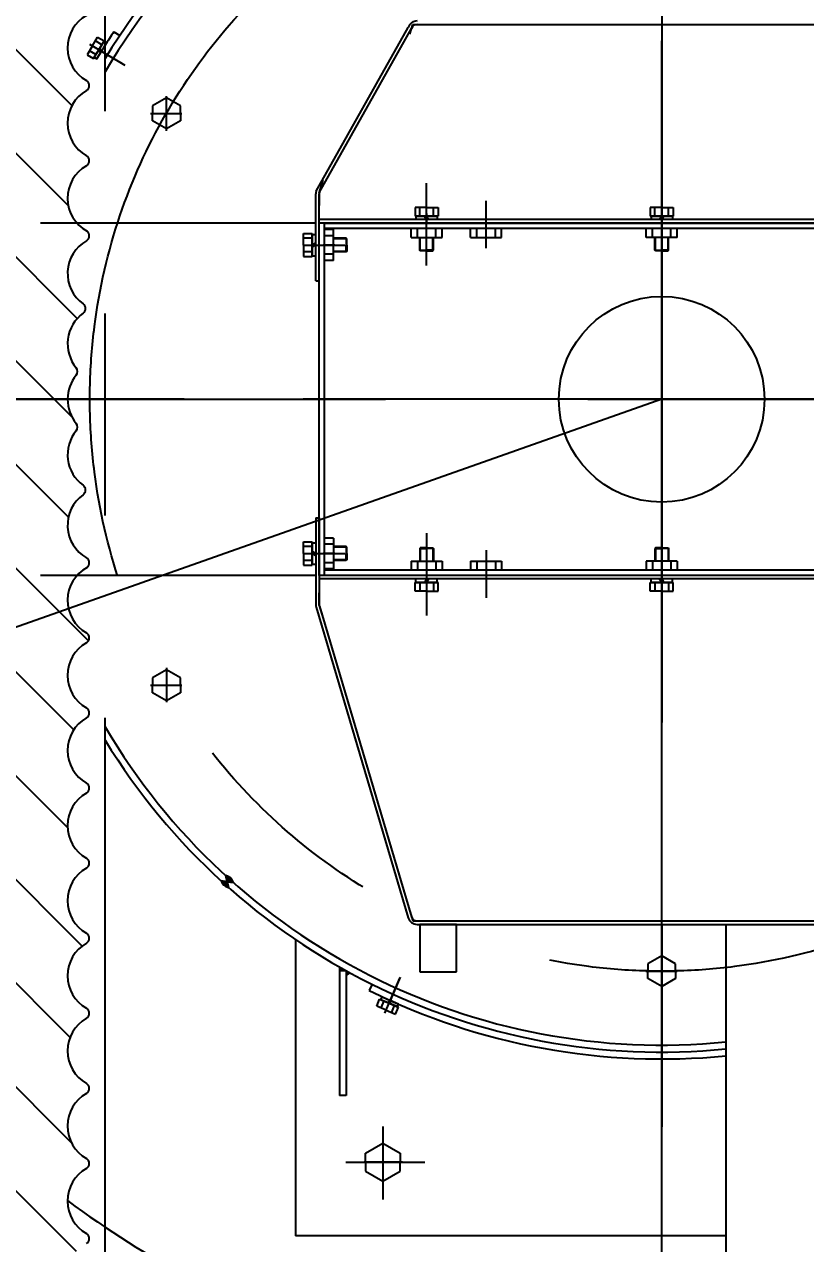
# Model space of a CAD drawing. Header units: millimetres. Extents: x 0 to 29400, y 0 to 20790.
# Drawn here: x 14921 to 15597, y 11451 to 12506 of the extents above; entities that cross this region are included whole.
import ezdxf

# ---------------------------------------------------------------- set-up
doc = ezdxf.new("R2010")
doc.units = ezdxf.units.MM
doc.header["$LTSCALE"] = 700
doc.linetypes.add('F', pattern=[0.75, 0.5, -0.25])
doc.linetypes.add('G', pattern=[2, 1.25, -0.25, 0.25, -0.25])
for name, color, linetype in [('01', 7, 'Continuous'), ('02', 1, 'Continuous'), ('04', 2, 'F'), ('05', 142, 'G'), ('08', 1, 'Continuous')]:
    doc.layers.add(name, color=color, linetype=linetype)
doc.styles.get("Standard").update_dxf_attribs({"font": 'FZYTK.TTF', "width": 0.707})
doc.dimstyles.new('INTE', dxfattribs={"dimscale": 70, "dimtxt": 3.5, "dimasz": 3, "dimexe": 3, "dimexo": 0, "dimgap": 1, "dimtad": 1, "dimdec": 0, "dimdsep": 46, "dimtxsty": 'Standard', "dimcen": 0, "dimclrd": 1, "dimclre": 1, "dimclrt": 3, "dimaunit": 1, "dimadec": 0, "dimazin": 0, "dimtfac": 1, "dimtdec": 0, "dimtmove": 0, "dimatfit": 0, "dimfxl": 1, "dimarcsym": 0})

# ---------------------------------------------------------------- blocks, each defined once
blk = doc.blocks.new('*D847')
at = {"layer": '08', "color": 1, "lineweight": -2}
for p, q in [((19345.33032505005, 16880.97861289598), (25222.22751804423, 16880.97861289598)), ((25012.22751804423, 7692.97861289595), (25012.22751804423, 16670.97861289598)), ((14962.64169285735, 7482.978612895953), (25222.22751804423, 7482.97861289595))]:
    blk.add_line(p, q, dxfattribs=at)
at = {"layer": '08', "color": 1}
for points in [[(24977.22751804423, 16670.97861289598), (25047.22751804423, 16670.97861289598), (25012.22751804423, 16880.97861289598)], [(24977.22751804423, 7692.97861289595), (25047.22751804423, 7692.97861289595), (25012.22751804423, 7482.97861289595)]]:
    blk.add_solid(points, dxfattribs=at)
at = {"layer": 'DEFPOINTS', "color": 0}
for p in [(19345.33032505005, 16880.97861289598), (25012.22751804423, 16880.97861289598), (14962.64169285735, 7482.978612895953)]:
    blk.add_point(p, dxfattribs=at)
at = {"layer": '08', "color": 3, "insert": (24783.71285228706, 12181.97861289597), "char_height": 245, "attachment_point": 5, "rotation": 90}
blk.add_mtext('{\\fArial|b0|i0|c204|p34;Внешняя сторона кузова\\Fisocp,intecad|c134;9398}', dxfattribs=at)
blk = doc.blocks.new('*D853')
at = {"layer": '08', "color": 1, "lineweight": -2}
blk.add_line((15472.62553753618, 12181.96929364296), (6347.026014686107, 8963.765352553513), dxfattribs=at)
at = {"layer": '08', "color": 1}
blk.add_solid([(6335.385660303971, 8996.772960007835), (6358.666369068242, 8930.757745099201), (6148.980369960203, 8893.923226260707)], dxfattribs=at)
at = {"layer": 'DEFPOINTS', "color": 0}
for p in [(15472.62553753618, 12181.96929364296), (6148.980369960203, 8893.923226260707)]:
    blk.add_point(p, dxfattribs=at)
at = {"layer": '08', "color": 3, "insert": (7247.315379128257, 9485.378052668251), "char_height": 245, "attachment_point": 5, "rotation": 19.425540408115456}
blk.add_mtext('R9886', dxfattribs=at)
blk = doc.blocks.new('*U839')
at = {"layer": '01'}
for p, q in [((7.58052717213873e-15, 16.47500000011956), (-15.00000000013123, 7.814745962199479)), ((15.00000000013121, 7.814745962199571), (7.58052717213873e-15, 16.47500000011956)), ((-15.00000000013123, 7.814745962199479), (-15.00000000013123, 0)), ((-15.00000000013122, -7.814745962199473), (-15.00000000013123, 0)), ((15.00000000013121, 0), (15.00000000013121, 7.814745962199571)), ((15.00000000013121, 0), (15.00000000013128, -7.814745962199571)), ((5.562988204201937e-15, -16.47500000011956), (-15.00000000013122, -7.814745962199473)), ((15.00000000013128, -7.814745962199571), (5.562988204201937e-15, -16.47500000011956))]:
    blk.add_line(p, q, dxfattribs=at)
at = {"layer": '05'}
for p, q in [((-7.751287668583853e-15, -18.28982099506591), (7.58052717213873e-15, 17.88689711369997)), ((-16.86132029995511, 0), (16.34612029626426, 0))]:
    blk.add_line(p, q, dxfattribs=at)
blk = doc.blocks.new('*U770')
at = {"layer": '01'}
for p, q in [((-7.699999999914781, 2.599999999833237), (-7.699999999914782, -3.503246160812043e-46)), ((4.775964779600941e-16, 2.599999999833236), (-7.699999999914781, 2.599999999833237)), ((-7.699999999914782, -3.503246160812043e-46), (0, 0)), ((0, 0), (-1.501110699740164, 2.599999999833237)), ((4.775964779600941e-16, 2.599999999833236), (1.501110699740164, -1.838269700692559e-16)), ((4.775964779600941e-16, 2.599999999833236), (7.699999999914783, 2.599999999833232)), ((7.699999999914782, -1.885893784865649e-15), (0, 0)), ((7.699999999914783, 2.599999999833232), (7.699999999914782, -1.885893784865649e-15))]:
    blk.add_line(p, q, dxfattribs=at)
at = {"layer": '05'}
blk.add_line((8.627374447395918e-16, 4.696679016059432), (0, -2.095679016226192), dxfattribs=at)
blk = doc.blocks.new('EWRW')
at = {"layer": '01'}
for p, q in [((5091.885509359078, 2659.694252373529), (5083.711328057597, 2656.212013862445)), ((5091.885509359078, 2659.694252373529), (5100.059690660561, 2663.176490884613)), ((5098.993807949846, 2655.765882336947), (5096.485498836575, 2661.653868868238)), ((5100.059690660561, 2663.176490884613), (5102.567999773827, 2657.288504353321)), ((5083.711328057597, 2656.212013862445), (5086.219637170865, 2650.324027331151)), ((5086.219637170865, 2650.324027331151), (5094.393818472349, 2653.806265842235)), ((5089.793828994851, 2651.846649347524), (5087.285519881581, 2657.73463587882)), ((5102.567999773827, 2657.288504353321), (5094.393818472349, 2653.806265842235))]:
    blk.add_line(p, q, dxfattribs=at)
at = {"layer": '05'}
blk.add_line((5090.6842676434, 2662.514038421954), (5103.623172561473, 2632.141347319306), dxfattribs=at)
at = {"layer": '01', "rotation": 23.61572414682392}
blk.add_blockref('*U770', (5095.435379778403, 2651.424008499951), dxfattribs=at)
blk = doc.blocks.new('*U838')
at = {"layer": '01'}
for p, q in [((7.375605564438452e-15, 13.3750000000022), (-12.00000000001768, 6.446796769716442)), ((12.00000000001767, 6.446796769716472), (7.375605564438452e-15, 13.3750000000022)), ((-12.00000000001768, 6.446796769716442), (-12.00000000001768, 0)), ((-12.00000000001769, -6.446796769716442), (-12.00000000001768, 0)), ((12.00000000001767, 0), (12.00000000001767, 6.446796769716472)), ((12.00000000001767, 0), (12.00000000001767, -6.446796769716471)), ((5.737694566200903e-15, -13.3750000000022), (-12.00000000001769, -6.446796769716442)), ((12.00000000001767, -6.446796769716471), (5.737694566200903e-15, -13.3750000000022))]:
    blk.add_line(p, q, dxfattribs=at)
at = {"layer": '05'}
for p, q in [((-7.57658130658479e-15, -15.18982099494801), (7.375605564438452e-15, 14.7868971135826)), ((-13.86132029984156, 0), (13.34612029615074, 0))]:
    blk.add_line(p, q, dxfattribs=at)

msp = doc.modelspace()

# ---------------------------------------------------------------- hatches: boundary and pattern name
at = {"layer": '01'}
h = msp.add_hatch(color=256, dxfattribs=at)
h.paths.add_polyline_path([(15097.49915649375, 11759.47053832407, -0.003709703512375934), (15091.27133333495, 11765.08325293393), (15096.5741367625, 11764.32190172467)], flags=16)
h.paths.add_polyline_path([(15097.49915649375, 11759.47053832407, -0.268214389840559), (15091.27133333495, 11765.08325293393, 0.003709703512377072)])
h.paths.add_polyline_path([(15101.83390777771, 11763.64577374352), (15096.57413676249, 11764.32190172467), (15095.18874171145, 11769.631488976, 0.003999861047135066)])
h.paths.add_polyline_path([(15101.83390777771, 11763.64577374352, -0.003999861047135066), (15095.18874171145, 11769.631488976, -0.3032418370256316)], flags=16)
msp.add_hatch(color=256, dxfattribs=at).paths.add_polyline_path([(15097.49915649375, 11759.47053832407, -0.268214389840559), (15091.27133333495, 11765.08325293393, 0.003709703512377072)])
h = msp.add_hatch(color=256, dxfattribs=at)
h.paths.add_polyline_path([(15199.62553753618, 11687.30172850451), (15193.62553753618, 11687.30172850451), (15193.62553753618, 11690.66083656126, 0.003042642173214946)])
h.paths.add_polyline_path([(15203.08471164901, 11685.40837776248), (15199.62553753618, 11683.18155213955), (15199.62553753618, 11687.30172850451, 0.001744887100788122)])
at = {"layer": '02', "linetype": 'Continuous'}
h = msp.add_hatch(dxfattribs=at)
h.set_pattern_fill('LINE', color=1, scale=20, angle=45, style=0)
h.set_pattern_definition([(315.0000000000007, (12886.37641071296, 16577.19427342708), (44.90128060534523, 44.9012806053463), [])])
edge = h.paths.add_edge_path()
edge.add_ellipse((14968.94447234156, 12260.52423741486), major_axis=(3.535533905933275, 3.535533905933359), ratio=1, start_angle=260.6967447380922, end_angle=369.3032552619078)
edge.add_ellipse((14990.82553753624, 12290.978612896), major_axis=(-22.98097038856266, 22.98097038856211), ratio=0.9999999999999486, start_angle=-14.983501602848321, end_angle=99.30325526188011, ccw=False)
edge.add_ellipse((14972.06620769302, 12323.50812624081), major_axis=(3.571687661980926, 3.571687661981011), ratio=0.9999999999997874, start_angle=254.6817218201253, end_angle=382.5803778872484)
edge.add_ellipse((14990.82553753624, 12355.978612896), major_axis=(-22.98097038856451, 22.98097038856396), ratio=0.9999999999999377, start_angle=-15.07356513338351, end_angle=103.80614763011721, ccw=False)
edge.add_ellipse((14972.11725060236, 12388.478612896), major_axis=(3.535533905932498, 3.535533905932582), ratio=1, start_angle=254.9264348666337, end_angle=375.0735651333662)
edge.add_ellipse((14990.82553753623, 12420.978612896), major_axis=(-22.98097038856102, 22.98097038856047), ratio=1, start_angle=-15.073565133384875, end_angle=105.0735651333849, ccw=False)
edge.add_ellipse((14972.11725060236, 12453.478612896), major_axis=(3.535533905932498, 3.535533905932582), ratio=1, start_angle=254.9264348666337, end_angle=375.0735651333662)
edge.add_ellipse((14990.82553753623, 12485.978612896), major_axis=(-22.98097038856102, 22.98097038856047), ratio=1, start_angle=-15.073565133384875, end_angle=105.0735651333849, ccw=False)
edge.add_ellipse((14972.11725060236, 12518.478612896), major_axis=(3.535533905932498, 3.535533905932582), ratio=1, start_angle=254.9264348666337, end_angle=375.0735651333662)
edge.add_ellipse((14990.82553753623, 12550.978612896), major_axis=(-22.98097038856102, 22.98097038856047), ratio=1, start_angle=-15.073565133384875, end_angle=105.0735651333849, ccw=False)
edge.add_ellipse((14972.11725060236, 12583.478612896), major_axis=(3.535533905932498, 3.535533905932582), ratio=1, start_angle=254.9264348666337, end_angle=375.0735651333662)
edge.add_ellipse((14990.82553753623, 12615.978612896), major_axis=(-22.98097038856102, 22.98097038856047), ratio=1, start_angle=-15.073565133384875, end_angle=105.0735651333849, ccw=False)
edge.add_ellipse((14972.11725060236, 12648.478612896), major_axis=(3.535533905932498, 3.535533905932582), ratio=1, start_angle=254.9264348666337, end_angle=375.0735651333662)
edge.add_ellipse((14990.82553753623, 12680.978612896), major_axis=(-22.98097038856102, 22.98097038856047), ratio=1, start_angle=-15.073565133384875, end_angle=105.0735651333849, ccw=False)
edge.add_ellipse((14972.11725060236, 12713.478612896), major_axis=(3.535533905932498, 3.535533905932582), ratio=1, start_angle=254.9264348666337, end_angle=375.0735651333662)
edge.add_ellipse((14990.82553753623, 12745.978612896), major_axis=(-22.98097038856102, 22.98097038856047), ratio=1, start_angle=-15.073565133384875, end_angle=105.0735651333849, ccw=False)
edge.add_ellipse((14972.11725060236, 12778.478612896), major_axis=(3.535533905932498, 3.535533905932582), ratio=1, start_angle=254.9264348666337, end_angle=375.0735651333662)
edge.add_ellipse((14990.82553753623, 12810.978612896), major_axis=(-22.98097038856102, 22.98097038856047), ratio=1, start_angle=-15.073565133384875, end_angle=105.0735651333849, ccw=False)
edge.add_ellipse((14972.11725060236, 12843.478612896), major_axis=(3.535533905932498, 3.535533905932582), ratio=1, start_angle=254.9264348666337, end_angle=375.0735651333662)
edge.add_ellipse((14990.82553753623, 12875.978612896), major_axis=(-22.98097038856102, 22.98097038856047), ratio=1, start_angle=-15.073565133384875, end_angle=105.0735651333849, ccw=False)
edge.add_ellipse((14972.11725060236, 12908.478612896), major_axis=(3.535533905932498, 3.535533905932582), ratio=1, start_angle=254.9264348666337, end_angle=375.0735651333662)
edge.add_ellipse((14990.82553753623, 12940.978612896), major_axis=(-22.98097038856102, 22.98097038856047), ratio=1, start_angle=-15.073565133384875, end_angle=105.0735651333849, ccw=False)
edge.add_ellipse((14972.11725060235, 12973.478612896), major_axis=(3.535533905932498, 3.535533905932582), ratio=1, start_angle=254.9264348666337, end_angle=375.0735651333662)
edge.add_ellipse((14990.82553753623, 13005.978612896), major_axis=(-22.98097038856102, 22.98097038856047), ratio=1, start_angle=-15.073565133384875, end_angle=105.0735651333849, ccw=False)
edge.add_ellipse((14972.11725060235, 13038.478612896), major_axis=(3.535533905932498, 3.535533905932582), ratio=1, start_angle=254.9264348666337, end_angle=375.0735651333662)
edge.add_ellipse((14990.82553753623, 13070.978612896), major_axis=(-22.98097038856576, 22.98097038856521), ratio=0.9999999999999677, start_angle=-16.160810599373974, end_angle=105.07356513338209, ccw=False)
edge.add_ellipse((14970.32553753621, 13108.20763383396), major_axis=(7.071067811869531, 7.0710678118697), ratio=0.9999999999991003, start_angle=253.8391894007149, end_angle=315.0000000000159)
edge.add_line((14980.32553753621, 13108.20763383397), (14980.32553753622, 13433.97190394853))
edge.add_line((14980.32553753622, 13433.97190394853), (14895.17927567297, 13464.96260882578))
edge.add_ellipse((14899.62553753621, 13477.17861289599), major_axis=(-9.192388155423616, 9.192388155423398), ratio=0.9999999999998443, start_angle=44.999999999972374, end_angle=114.99999999996689, ccw=False)
edge.add_line((14886.62553753621, 13477.178612896), (14886.62553753621, 13487.17861289599))
edge.add_line((14886.62553753621, 13487.17861289599), (14868.82553753623, 13487.17861289599))
edge.add_line((14868.82553753623, 13487.17861289599), (14868.82553753621, 11367.87861289598))
edge.add_line((14868.82553753621, 11367.87861289598), (14876.32553753624, 11367.87861289598))
edge.add_line((14876.32553753624, 11367.87861289598), (14876.32553753624, 11191.37861289599))
edge.add_line((14876.32553753624, 11191.37861289599), (14980.32553753624, 11191.378612896))
edge.add_line((14980.32553753624, 11191.37861289599), (14980.32553753623, 11255.74959195802))
edge.add_ellipse((14970.32553753623, 11255.74959195803), major_axis=(-7.071067811871343, 7.071067811871174), ratio=0.9999999999994728, start_angle=224.9999999999942, end_angle=286.1608105993575)
edge.add_ellipse((14990.82553753624, 11292.978612896), major_axis=(-22.98097038856347, 22.98097038856292), ratio=0.9999999999999937, start_angle=-15.073565133388172, end_angle=106.1608105993559, ccw=False)
edge.add_ellipse((14972.11725060237, 11325.478612896), major_axis=(3.535533905932498, 3.535533905932582), ratio=1, start_angle=254.9264348666337, end_angle=375.0735651333662)
edge.add_ellipse((14990.82553753624, 11357.978612896), major_axis=(-22.98097038856102, 22.98097038856047), ratio=1, start_angle=-15.073565133384875, end_angle=105.0735651333849, ccw=False)
edge.add_ellipse((14972.11725060237, 11390.478612896), major_axis=(3.535533905932498, 3.535533905932582), ratio=1, start_angle=254.9264348666337, end_angle=375.0735651333662)
edge.add_ellipse((14990.82553753624, 11422.978612896), major_axis=(-22.98097038856102, 22.98097038856047), ratio=1, start_angle=-15.073565133384875, end_angle=105.0735651333849, ccw=False)
edge.add_ellipse((14972.11725060237, 11455.478612896), major_axis=(3.535533905932498, 3.535533905932582), ratio=1, start_angle=254.9264348666337, end_angle=375.0735651333662)
edge.add_ellipse((14990.82553753624, 11487.978612896), major_axis=(-22.98097038856102, 22.98097038856047), ratio=1, start_angle=-15.073565133384875, end_angle=105.0735651333849, ccw=False)
edge.add_ellipse((14972.11725060237, 11520.478612896), major_axis=(3.535533905932498, 3.535533905932582), ratio=1, start_angle=254.9264348666337, end_angle=375.0735651333662)
edge.add_ellipse((14990.82553753624, 11552.978612896), major_axis=(-22.98097038856102, 22.98097038856047), ratio=1, start_angle=-15.073565133384875, end_angle=105.0735651333849, ccw=False)
edge.add_ellipse((14972.11725060237, 11585.478612896), major_axis=(3.535533905932498, 3.535533905932582), ratio=1, start_angle=254.9264348666337, end_angle=375.0735651333662)
edge.add_ellipse((14990.82553753624, 11617.978612896), major_axis=(-22.98097038856102, 22.98097038856047), ratio=1, start_angle=-15.073565133384875, end_angle=105.0735651333849, ccw=False)
edge.add_ellipse((14972.11725060237, 11650.478612896), major_axis=(3.535533905932498, 3.535533905932582), ratio=1, start_angle=254.9264348666337, end_angle=375.0735651333662)
edge.add_ellipse((14990.82553753624, 11682.978612896), major_axis=(-22.98097038856102, 22.98097038856047), ratio=1, start_angle=-15.073565133384875, end_angle=105.0735651333849, ccw=False)
edge.add_ellipse((14972.11725060237, 11715.478612896), major_axis=(3.535533905932498, 3.535533905932582), ratio=1, start_angle=254.9264348666337, end_angle=375.0735651333662)
edge.add_ellipse((14990.82553753624, 11747.978612896), major_axis=(-22.98097038856102, 22.98097038856047), ratio=1, start_angle=-15.073565133384875, end_angle=105.0735651333849, ccw=False)
edge.add_ellipse((14972.11725060236, 11780.478612896), major_axis=(3.535533905932498, 3.535533905932582), ratio=1, start_angle=254.9264348666337, end_angle=375.0735651333662)
edge.add_ellipse((14990.82553753624, 11812.978612896), major_axis=(-22.98097038856102, 22.98097038856047), ratio=1, start_angle=-15.073565133384875, end_angle=105.0735651333849, ccw=False)
edge.add_ellipse((14972.11725060236, 11845.478612896), major_axis=(3.535533905932498, 3.535533905932582), ratio=1, start_angle=254.9264348666337, end_angle=375.0735651333662)
edge.add_ellipse((14990.82553753624, 11877.978612896), major_axis=(-22.98097038856102, 22.98097038856047), ratio=1, start_angle=-15.073565133384875, end_angle=105.0735651333849, ccw=False)
edge.add_ellipse((14972.11725060236, 11910.478612896), major_axis=(3.535533905932498, 3.535533905932582), ratio=1, start_angle=254.9264348666337, end_angle=375.0735651333662)
edge.add_ellipse((14990.82553753624, 11942.978612896), major_axis=(-22.98097038856102, 22.98097038856047), ratio=1, start_angle=-15.073565133384875, end_angle=105.0735651333849, ccw=False)
edge.add_ellipse((14972.11725060236, 11975.478612896), major_axis=(3.535533905932498, 3.535533905932582), ratio=1, start_angle=254.9264348666337, end_angle=375.0735651333662)
edge.add_ellipse((14990.82553753624, 12007.978612896), major_axis=(22.98097038856709, 22.98097038856764), ratio=0.9999999999999556, start_angle=76.19385236989348, end_angle=195.0735651333865, ccw=False)
edge.add_ellipse((14972.06620769304, 12040.44909955119), major_axis=(-3.57168766198096, 3.571687661980876), ratio=0.9999999999999225, start_angle=157.4196221126242, end_angle=285.3182781795439)
edge.add_ellipse((14990.82553753624, 12072.978612896), major_axis=(22.98097038856443, 22.98097038856498), ratio=0.9999999999999865, start_angle=80.69674473813001, end_angle=194.9835016029027, ccw=False)
edge.add_ellipse((14968.94447234156, 12103.43298837714), major_axis=(3.535533905931068, 3.535533905931152), ratio=0.9999999999999998, start_angle=260.6967447381165, end_angle=369.3032552618835)
edge.add_ellipse((14990.82553753624, 12133.88736385828), major_axis=(22.98097038856451, 22.98097038856506), ratio=0.9999999999999895, start_angle=95.11739774893027, end_angle=189.3032552618791, ccw=False)
edge.add_ellipse((14962.04954161085, 12157.93298837714), major_axis=(-3.53553390593154, 3.535533905931455), ratio=0.9999999999995259, start_angle=185.1173977489048, end_angle=264.882602251068)
edge.add_ellipse((14990.82553753624, 12181.978612896), major_axis=(22.98097038856238, 22.98097038856292), ratio=0.999999999999932, start_angle=134.999999999998, end_angle=174.8826022510644, ccw=False)
edge.add_ellipse((14990.82553753624, 12181.978612896), major_axis=(-22.98097038856292, 22.98097038856238), ratio=0.999999999999932, start_angle=5.117397748935616, end_angle=45.000000000001876, ccw=False)
edge.add_ellipse((14962.04954161085, 12206.02423741485), major_axis=(-3.535533905934106, 3.535533905934023), ratio=0.9999999999999994, start_angle=185.1173977489292, end_angle=264.8826022510708)
edge.add_ellipse((14990.82553753624, 12230.06986193371), major_axis=(-22.98097038856498, 22.98097038856442), ratio=0.9999999999999959, start_angle=-9.303255261879087, end_angle=84.88260225106973, ccw=False)

# ---------------------------------------------------------------- linework, layer by layer
msp.add_line((15528.27553753623, 11457.96929364296), (15155.62553753618, 11457.96929364296))
for radius, start, end in [(564.9999999999999, 301.9695861087195, 148.5113182904182), (558.9999999999999, 302.3542241476598, 149.5301643451404), (570.9999999999999, 146.1488391333989, 147.5417605139583), (558.9999999999999, 210.4698356548596, 275.7134177373583), (564.9999999999999, 211.4886817095818, 275.6525455896648), (570.9999999999999, 243.6868391334741, 275.5929589170284)]:
    msp.add_arc((15472.62553753617, 12181.96929364296), radius, start, end)
at = {"layer": '01'}
for p, q in [((15260.85746169995, 12506.46929364016), (15760.12553753507, 12506.4692936397)), ((15173.45600341565, 12362.01875491971), (15253.18792758064, 12503.74486969754)), ((15176.33207871037, 12361.16541389819), (15256.06400287538, 12502.89152867602)), ((15173.12553753487, 12284.46929364024), (15173.12553753494, 12359.74317886234)), ((15176.12553753487, 12284.46929364024), (15176.12553753494, 12359.74317886233)), ((15176.12553753491, 12334.46929364024), (15176.12553753494, 12359.46929364024)), ((15269.12553753493, 12348.06929364007), (15259.11053753502, 12348.06929364008)), ((15259.11053753502, 12348.06929364008), (15259.11053753502, 12340.56929364)), ((15263.12553753494, 12340.56929364), (15263.12553753494, 12348.06929364007)), ((15269.12553753493, 12348.06929364007), (15279.14053753483, 12348.06929364006)), ((15275.1255375349, 12340.56929363999), (15275.12553753491, 12348.06929364006)), ((15279.14053753483, 12348.06929364006), (15279.14053753483, 12340.56929363999)), ((15462.61053753502, 12348.0692936399), (15462.61053753502, 12340.56929363983)), ((15472.62553753493, 12348.06929363988), (15462.61053753502, 12348.0692936399)), ((15466.62553753494, 12340.56929363982), (15466.62553753494, 12348.06929363989)), ((15472.62553753493, 12348.06929363988), (15482.64053753483, 12348.06929363988)), ((15478.6255375349, 12340.56929363981), (15478.62553753491, 12348.06929363988)), ((15482.64053753483, 12348.06929363988), (15482.64053753483, 12340.5692936398)), ((15835.12553753492, 12337.46929363963), (15176.12553753492, 12337.46929364024)), ((15259.11053753502, 12340.56929364), (15269.12553753492, 12340.56929363999)), ((15269.12553753492, 12340.56929363999), (15259.92553753495, 12340.56929364)), ((15259.92553753495, 12340.56929364), (15259.92553753495, 12337.46929364015)), ((15269.12553753492, 12337.46929364014), (15267.33575170059, 12340.56929364)), ((15269.12553753492, 12340.56929363999), (15278.3255375349, 12340.56929363999)), ((15269.12553753492, 12340.56929363999), (15270.91532336926, 12337.46929364014)), ((15279.14053753483, 12340.56929363999), (15269.12553753492, 12340.56929363999)), ((15278.3255375349, 12340.56929363999), (15278.3255375349, 12337.46929364013)), ((15462.61053753502, 12340.56929363983), (15472.62553753492, 12340.56929363981)), ((15472.62553753491, 12340.56929363981), (15463.42553753495, 12340.56929363982)), ((15463.42553753495, 12340.56929363982), (15463.42553753494, 12337.46929363997)), ((15472.62553753491, 12340.56929363981), (15470.83575170058, 12337.46929363996)), ((15472.62553753491, 12340.56929363981), (15481.82553753489, 12340.5692936398)), ((15482.64053753483, 12340.5692936398), (15472.62553753492, 12340.56929363981)), ((15472.62553753491, 12337.46929363996), (15474.41532336925, 12340.56929363981)), ((15481.82553753489, 12340.5692936398), (15481.82553753488, 12337.46929363995)), ((15173.12553753491, 12334.46929364024), (14934.82934007718, 12334.46929364046)), ((15835.12553753491, 12334.46929363963), (15176.12553753491, 12334.46929364024)), ((15176.12553753464, 12029.46929364024), (15176.12553753491, 12334.46929364024)), ((15180.62553753491, 12334.46929364024), (15176.12553753491, 12334.46929364024)), ((15180.62553753464, 12029.46929364024), (15180.62553753491, 12334.46929364024)), ((15162.52553753497, 12315.46929364025), (15162.52553753498, 12325.48429364015)), ((15162.52553753498, 12325.48429364015), (15170.02553753505, 12325.48429364015)), ((15170.02553753505, 12321.46929364022), (15162.52553753498, 12321.46929364023)), ((15170.02553753505, 12325.48429364015), (15170.02553753505, 12315.46929364024)), ((15170.02553753505, 12324.66929364022), (15173.12553753491, 12324.66929364021)), ((15170.02553753505, 12315.46929364024), (15170.02553753505, 12324.66929364022)), ((15170.02553753505, 12315.46929364024), (15173.1255375349, 12317.25907947458)), ((15162.52553753497, 12315.46929364025), (15162.52553753497, 12305.45429364034)), ((15170.02553753504, 12309.46929364026), (15162.52553753497, 12309.46929364026)), ((15162.52553753497, 12305.45429364034), (15170.02553753504, 12305.45429364034)), ((15173.1255375349, 12315.46929364024), (15170.02553753504, 12313.67950780591)), ((15170.02553753504, 12305.45429364034), (15170.02553753505, 12315.46929364024)), ((15170.02553753505, 12315.46929364024), (15170.02553753504, 12306.26929364027)), ((15170.02553753504, 12306.26929364027), (15173.12553753488, 12306.26929364027)), ((15173.12553753487, 12284.46929364024), (15176.12553753487, 12284.46929364024)), ((15173.12553753468, 12079.46929364024), (15176.12553753468, 12079.46929364024)), ((15173.12553753468, 12079.46929364024), (15173.12553753462, 12004.19540841814)), ((15176.12553753468, 12079.46929364024), (15176.12553753462, 12004.19540841814)), ((15162.52553753473, 12048.46929364026), (15162.52553753473, 12058.48429364016)), ((15162.52553753473, 12058.48429364016), (15170.02553753481, 12058.48429364015)), ((15170.02553753481, 12054.46929364023), (15162.52553753473, 12054.46929364024)), ((15170.02553753481, 12058.48429364015), (15170.02553753481, 12048.46929364025)), ((15170.02553753481, 12048.46929364024), (15170.02553753481, 12057.66929364022)), ((15170.02553753481, 12057.66929364022), (15173.12553753467, 12057.66929364021)), ((15162.52553753473, 12048.46929364026), (15162.52553753472, 12038.45429364035)), ((15170.02553753479, 12042.46929364026), (15162.52553753472, 12042.46929364027)), ((15173.12553753465, 12048.46929364024), (15170.02553753481, 12050.25907947458)), ((15170.02553753481, 12048.46929364024), (15170.02553753479, 12039.26929364027)), ((15170.02553753481, 12048.46929364024), (15173.12553753465, 12046.67950780591)), ((15170.02553753479, 12038.45429364034), (15170.02553753481, 12048.46929364025)), ((15162.52553753472, 12038.45429364035), (15170.02553753479, 12038.45429364034)), ((15170.02553753479, 12039.26929364027), (15173.12553753464, 12039.26929364027)), ((15173.12553753464, 12029.46929364024), (14934.8293400769, 12029.46929364046)), ((15835.12553753464, 12029.46929363964), (15176.12553753464, 12029.46929364024)), ((15180.62553753464, 12029.46929364024), (15176.12553753464, 12029.46929364024)), ((15176.12553753464, 12029.46929364024), (15176.12553753462, 12004.46929364024)), ((15835.12553753464, 12026.46929363964), (15176.12553753464, 12026.46929364024)), ((15259.11053753472, 12015.86929364025), (15259.11053753473, 12023.36929364032)), ((15259.11053753473, 12023.36929364032), (15269.12553753463, 12023.36929364031)), ((15259.92553753466, 12023.36929364032), (15259.92553753467, 12026.46929364017)), ((15269.12553753464, 12023.36929364031), (15259.92553753466, 12023.36929364032)), ((15263.12553753465, 12023.36929364032), (15263.12553753464, 12015.86929364024)), ((15269.12553753464, 12026.46929364016), (15267.3357517003, 12023.36929364031)), ((15269.12553753464, 12023.36929364031), (15270.91532336897, 12026.46929364016)), ((15279.14053753453, 12023.3692936403), (15269.12553753463, 12023.36929364031)), ((15269.12553753464, 12023.36929364031), (15278.32553753461, 12023.3692936403)), ((15275.12553753461, 12023.36929364031), (15275.12553753461, 12015.86929364023)), ((15278.32553753461, 12023.3692936403), (15278.32553753461, 12026.46929364016)), ((15279.14053753453, 12015.86929364023), (15279.14053753453, 12023.3692936403)), ((15462.61053753473, 12023.36929364013), (15472.62553753463, 12023.36929364012)), ((15462.61053753472, 12015.86929364006), (15462.61053753473, 12023.36929364013)), ((15463.42553753465, 12023.36929364013), (15463.42553753465, 12026.46929363998)), ((15472.62553753462, 12023.36929364012), (15463.42553753465, 12023.36929364013)), ((15466.62553753465, 12023.36929364013), (15466.62553753464, 12015.86929364005)), ((15472.62553753462, 12023.36929364012), (15470.8357517003, 12026.46929363998)), ((15472.62553753463, 12026.46929363997), (15474.41532336896, 12023.36929364012)), ((15482.64053753453, 12023.36929364011), (15472.62553753463, 12023.36929364012)), ((15472.62553753462, 12023.36929364012), (15481.8255375346, 12023.36929364011)), ((15478.62553753461, 12023.36929364012), (15478.62553753461, 12015.86929364005)), ((15481.8255375346, 12023.36929364011), (15481.8255375346, 12026.46929363997)), ((15482.64053753453, 12015.86929364004), (15482.64053753453, 12023.36929364011)), ((15269.12553753462, 12015.86929364024), (15259.11053753472, 12015.86929364025)), ((15269.12553753462, 12015.86929364024), (15279.14053753453, 12015.86929364023)), ((15472.62553753462, 12015.86929364005), (15462.61053753472, 12015.86929364006)), ((15472.62553753462, 12015.86929364005), (15482.64053753453, 12015.86929364004)), ((15173.45600341531, 12001.91983236077), (15253.18792757994, 11733.19371758279)), ((15176.33207871005, 12002.77317338228), (15256.06400287468, 11734.0470586043)), ((15096.5741367625, 11764.32190172467), (15095.18874171145, 11769.631488976)), ((15096.5741367625, 11764.32190172467), (15091.27133333495, 11765.08325293393)), ((15096.5741367625, 11764.32190172467), (15101.83390777771, 11763.64577374352)), ((15096.5741367625, 11764.32190172467), (15097.49915649375, 11759.47053832407)), ((15260.85746169924, 11730.46929364016), (15760.12553753436, 11730.4692936397)), ((15260.85746169923, 11727.46929364016), (15771.77553753623, 11727.4692936397)), ((15263.12553753436, 11727.46929364016), (15263.12553753432, 11686.46929364016)), ((15295.12553753436, 11727.46929364013), (15263.12553753436, 11727.46929364016)), ((15295.12553753432, 11686.46929364013), (15295.12553753436, 11727.46929364013)), ((15199.62553753618, 11683.18155213955), (15203.08471164901, 11685.40837776248)), ((15263.12553753432, 11686.46929364016), (15295.12553753432, 11686.46929364013))]:
    msp.add_line(p, q, dxfattribs=at)
at = {"layer": '01', "color": 7, "linetype": 'Continuous'}
for p, q in [((14998.41722786419, 12500.03764956357), (15003.59372614275, 12496.98383283283)), ((15180.62553753491, 12334.46929364024), (15764.62553753491, 12334.4692936397)), ((15180.62553753464, 12029.46929364024), (15180.62553753491, 12334.46929364024)), ((15180.62553753491, 12329.96929364024), (15764.62553753491, 12329.9692936397)), ((15188.62553753421, 12328.84429364432), (15180.62553753489, 12328.84429364433)), ((15188.62553753419, 12302.09429363612), (15188.62553753421, 12328.84429364432)), ((15255.7505375308, 12321.96929364086), (15255.75053753081, 12329.96929364017)), ((15261.12553753511, 12321.96929364085), (15261.12553753512, 12329.96929364017)), ((15269.1255375349, 12320.91760969711), (15269.12553753491, 12331.02097575022)), ((15277.1255375347, 12321.96929364084), (15277.12553753471, 12329.96929364016)), ((15282.500537539, 12321.96929364083), (15282.50053753902, 12329.96929364015)), ((15307.2505375308, 12321.96929364081), (15307.25053753081, 12329.96929364013)), ((15312.62553753511, 12321.9692936408), (15312.62553753512, 12329.96929364012)), ((15320.6255375349, 12320.91760969706), (15320.62553753491, 12331.02097575017)), ((15328.6255375347, 12321.96929364079), (15328.6255375347, 12329.9692936401)), ((15334.000537539, 12321.96929364079), (15334.00053753901, 12329.9692936401)), ((15459.2505375308, 12321.96929364068), (15459.2505375308, 12329.96929363999)), ((15464.6255375351, 12321.96929364067), (15464.62553753511, 12329.96929363999)), ((15472.6255375349, 12320.91760969693), (15472.62553753491, 12331.02097575003)), ((15480.6255375347, 12321.96929364066), (15480.6255375347, 12329.96929363997)), ((15486.000537539, 12321.96929364065), (15486.00053753901, 12329.96929363997)), ((15188.6255375342, 12323.46929364002), (15180.62553753488, 12323.46929364002)), ((15199.52553753505, 12321.46929364021), (15188.6255375342, 12321.46929364022)), ((15199.52553753505, 12321.46929364021), (15199.52553753505, 12315.46929364021)), ((15200.02553753505, 12320.96929364021), (15199.52553753505, 12321.46929364021)), ((15200.02553753505, 12315.46929364021), (15200.02553753505, 12320.96929364021)), ((15255.7505375308, 12321.96929364086), (15282.500537539, 12321.96929364083)), ((15263.12553753489, 12311.06929364), (15263.1255375349, 12321.96929364085)), ((15275.12553753489, 12311.06929363999), (15275.1255375349, 12321.96929364084)), ((15307.2505375308, 12321.96929364081), (15334.000537539, 12321.96929364079)), ((15486.000537539, 12321.96929364065), (15459.2505375308, 12321.96929364068)), ((15466.62553753489, 12311.06929363982), (15466.6255375349, 12321.96929364067)), ((15478.62553753489, 12311.06929363981), (15478.6255375349, 12321.96929364066)), ((15189.67722147793, 12315.46929364022), (15179.57385542482, 12315.46929364023)), ((15188.62553753419, 12307.46929364043), (15180.62553753487, 12307.46929364043)), ((15199.52553753504, 12309.46929364021), (15188.62553753419, 12309.46929364022)), ((15199.52553753504, 12309.46929364021), (15199.52553753505, 12315.46929364021)), ((15200.02553753504, 12309.96929364021), (15199.52553753504, 12309.46929364021)), ((15200.02553753505, 12315.46929364021), (15200.02553753504, 12309.96929364021)), ((15263.12553753489, 12311.06929364), (15269.12553753489, 12311.06929363999)), ((15263.62553753489, 12310.56929364), (15263.12553753489, 12311.06929364)), ((15269.1255375349, 12310.56929363999), (15263.62553753489, 12310.56929364)), ((15275.12553753489, 12311.06929363999), (15269.12553753489, 12311.06929363999)), ((15269.12553753488, 12310.56929363999), (15274.62553753489, 12310.56929363999)), ((15274.62553753489, 12310.56929363999), (15275.12553753489, 12311.06929363999)), ((15467.12553753489, 12310.56929363982), (15466.62553753489, 12311.06929363982)), ((15466.62553753489, 12311.06929363982), (15472.62553753489, 12311.06929363981)), ((15472.62553753489, 12310.56929363981), (15467.12553753489, 12310.56929363982)), ((15478.62553753489, 12311.06929363981), (15472.62553753489, 12311.06929363981)), ((15472.62553753488, 12310.56929363981), (15478.12553753489, 12310.56929363981)), ((15478.12553753489, 12310.56929363981), (15478.62553753489, 12311.06929363981)), ((15188.62553753419, 12302.09429363612), (15180.62553753487, 12302.09429363612)), ((15188.62553753397, 12061.84429364433), (15180.62553753465, 12061.84429364434)), ((15188.62553753396, 12056.46929364002), (15180.62553753464, 12056.46929364003)), ((15188.62553753397, 12061.84429364433), (15188.62553753394, 12035.09429363612)), ((15199.52553753481, 12054.46929364022), (15188.62553753395, 12054.46929364023)), ((15199.52553753481, 12054.46929364022), (15199.52553753481, 12048.46929364022)), ((15200.02553753481, 12053.96929364022), (15199.52553753481, 12054.46929364022)), ((15200.02553753481, 12048.46929364021), (15200.02553753481, 12053.96929364022)), ((15263.62553753466, 12053.36929364032), (15263.12553753466, 12052.86929364032)), ((15263.12553753466, 12052.86929364032), (15263.12553753465, 12041.96929363947)), ((15263.12553753466, 12052.86929364032), (15269.12553753466, 12052.86929364031)), ((15269.12553753467, 12053.36929364031), (15263.62553753466, 12053.36929364032)), ((15269.12553753465, 12053.36929364031), (15274.62553753466, 12053.36929364031)), ((15275.12553753466, 12052.86929364031), (15269.12553753466, 12052.86929364031)), ((15274.62553753466, 12053.36929364031), (15275.12553753466, 12052.86929364031)), ((15275.12553753466, 12052.86929364031), (15275.12553753465, 12041.96929363946)), ((15467.12553753466, 12053.36929364013), (15466.62553753466, 12052.86929364013)), ((15466.62553753466, 12052.86929364013), (15466.62553753464, 12041.96929363928)), ((15466.62553753466, 12052.86929364013), (15472.62553753466, 12052.86929364012)), ((15472.62553753466, 12053.36929364012), (15467.12553753466, 12053.36929364013)), ((15472.62553753465, 12053.36929364012), (15478.12553753466, 12053.36929364012)), ((15478.62553753466, 12052.86929364012), (15472.62553753466, 12052.86929364012)), ((15478.12553753466, 12053.36929364012), (15478.62553753466, 12052.86929364012)), ((15478.62553753466, 12052.86929364012), (15478.62553753464, 12041.96929363927)), ((15189.67722147769, 12048.46929364023), (15179.57385542458, 12048.46929364024)), ((15199.52553753479, 12042.46929364022), (15188.62553753395, 12042.46929364023)), ((15199.52553753479, 12042.46929364022), (15199.52553753481, 12048.46929364022)), ((15200.02553753479, 12042.96929364022), (15199.52553753479, 12042.46929364022)), ((15200.02553753481, 12048.46929364022), (15200.02553753479, 12042.96929364022)), ((15255.75053753055, 12041.96929363947), (15282.50053753876, 12041.96929363945)), ((15255.75053753055, 12041.96929363947), (15255.75053753053, 12033.96929364016)), ((15261.12553753486, 12041.96929363947), (15261.12553753485, 12033.96929364016)), ((15269.12553753465, 12043.0209775832), (15269.12553753464, 12032.91761153009)), ((15277.12553753445, 12041.96929363946), (15277.12553753443, 12033.96929364014)), ((15282.50053753876, 12041.96929363945), (15282.50053753874, 12033.96929364013)), ((15307.25053753055, 12041.96929363943), (15307.25053753053, 12033.96929364011)), ((15307.25053753055, 12041.96929363943), (15334.00053753875, 12041.96929363941)), ((15312.62553753486, 12041.96929363942), (15312.62553753485, 12033.9692936401)), ((15320.62553753465, 12043.02097758315), (15320.62553753464, 12032.91761153004)), ((15328.62553753444, 12041.96929363941), (15328.62553753443, 12033.96929364009)), ((15334.00053753875, 12041.96929363941), (15334.00053753874, 12033.96929364009)), ((15486.00053753875, 12041.96929363926), (15459.25053753054, 12041.96929363929)), ((15459.25053753054, 12041.96929363929), (15459.25053753053, 12033.96929363997)), ((15464.62553753485, 12041.96929363928), (15464.62553753484, 12033.96929363997)), ((15472.62553753464, 12043.02097758301), (15472.62553753464, 12032.91761152991)), ((15480.62553753444, 12041.96929363927), (15480.62553753443, 12033.96929363995)), ((15486.00053753875, 12041.96929363926), (15486.00053753874, 12033.96929363994)), ((15188.62553753395, 12040.46929364043), (15180.62553753463, 12040.46929364044)), ((15188.62553753394, 12035.09429363612), (15180.62553753462, 12035.09429363613)), ((15764.62553753464, 12033.9692936397), (15180.62553753464, 12033.96929364024)), ((15764.62553753464, 12029.4692936397), (15180.62553753464, 12029.46929364024)), ((15528.27553753623, 11727.46929363992), (15528.27553753623, 11183.9588213106)), ((15155.62553753618, 11714.27708716524), (15155.62553753618, 11457.96929364296)), ((15193.62553753618, 11690.66083656126), (15193.62553753618, 11579.30172850451)), ((15199.62553753618, 11687.30172850451), (15193.62553753618, 11687.30172850451)), ((15199.62553753618, 11687.30172850451), (15199.62553753618, 11579.30172850451)), ((15221.86266562607, 11675.66604254596), (15219.51431202303, 11670.13366815443)), ((15199.62553753618, 11579.30172850451), (15193.62553753618, 11579.30172850451))]:
    msp.add_line(p, q, dxfattribs=at)
msp.add_circle((15472.62553753478, 12181.96929363997), 89, dxfattribs=at)
for centre, radius, start, end in [((14990.82553753621, 12485.97861289599), 32.5, 119.926434866679, 240.073565133321), ((14972.11725060234, 12453.47861289599), 5, 299.926434866679, 60.07356513332102), ((14990.82553753621, 12420.97861289599), 32.5, 119.926434866679, 240.073565133321), ((14972.11725060234, 12388.47861289599), 5, 299.926434866679, 60.07356513332102), ((14990.82553753621, 12355.97861289599), 32.5, 119.926434866679, 241.1608105991145), ((14972.066207693, 12323.50812624079), 5.051129132133143, 300.2612114431881, 52.38658034240945), ((14990.82553753621, 12290.97861289599), 32.5, 119.926434866679, 234.3032552620339), ((14968.94447234154, 12260.52423741485), 5, 305.6967447379661, 54.30325526203389), ((14990.82553753621, 12230.06986193371), 32.5, 125.6967447379661, 219.8826022508904), ((14990.82553753621, 12181.97861289598), 32.5, 140.1173977491096, 180), ((14962.04954161082, 12206.02423741484), 5, 320.1173977491096, 39.88260225089039), ((14990.82553753621, 12181.97861289599), 32.5, 180, 219.8826022508904), ((14962.04954161082, 12157.93298837713), 5, 320.1173977491096, 39.88260225089039), ((14990.82553753621, 12133.88736385827), 32.5, 140.1173977491096, 234.3032552620339), ((14968.94447234154, 12103.43298837713), 5, 305.6967447379661, 54.30325526203389), ((14990.82553753621, 12072.97861289599), 32.5, 125.6967447379661, 240.073565133321), ((14972.066207693, 12040.44909955118), 5.051129132133143, 307.6134196575906, 59.7387885568119), ((14990.82553753621, 12007.97861289599), 32.5, 118.8391894008855, 240.073565133321), ((14972.11725060234, 11975.47861289599), 5, 299.926434866679, 60.07356513332102), ((14990.82553753622, 11942.97861289599), 32.5, 119.926434866679, 240.073565133321), ((14972.11725060235, 11910.47861289599), 5, 299.926434866679, 60.07356513332102), ((14990.82553753622, 11877.97861289599), 32.5, 119.926434866679, 240.073565133321), ((14990.82553753622, 11812.97861289599), 32.5, 119.926434866679, 240.073565133321), ((14972.11725060235, 11845.47861289599), 5, 299.926434866679, 60.07356513332102), ((14972.11725060235, 11780.47861289599), 5, 299.926434866679, 60.07356513332102), ((14990.82553753622, 11747.97861289599), 32.5, 119.926434866679, 240.073565133321), ((14972.11725060235, 11715.47861289599), 5, 299.926434866679, 60.07356513332102), ((14990.82553753622, 11682.97861289599), 32.5, 119.926434866679, 240.073565133321), ((14972.11725060235, 11650.47861289599), 5, 299.926434866679, 60.07356513332102), ((14990.82553753622, 11617.97861289599), 32.5, 119.926434866679, 240.073565133321), ((14972.11725060235, 11585.47861289599), 5, 299.926434866679, 60.07356513332102), ((14990.82553753622, 11552.97861289599), 32.5, 119.926434866679, 240.073565133321), ((14972.11725060235, 11520.47861289599), 5, 299.926434866679, 60.07356513332102), ((14990.82553753622, 11487.97861289599), 32.5, 119.926434866679, 240.073565133321), ((14972.11725060235, 11455.47861289599), 5, 299.926434866679, 60.07356513332102)]:
    msp.add_arc(centre, radius, start, end, dxfattribs=at)
at = {"layer": '01'}
for centre, radius, start, end in [((15260.85746169994, 12501.46929364016), 8, 90, 163.4742036099124), ((15260.85746169994, 12501.46929364016), 5, 90, 163.4742036099124), ((15181.12553753494, 12359.74317886233), 8, 163.4742036099124, 179.9999999998958), ((15181.12553753494, 12359.74317886233), 5, 163.4742036099124, 179.9999999998958), ((15181.12553753462, 12004.19540841813), 8, 179.9999999998958, 196.5257963898281), ((15181.12553753462, 12004.19540841813), 5, 179.9999999998958, 196.5257963898281), ((15094.03033427506, 11761.66396673662), 8.051292965970521, 14.24966761758949, 81.72766272421038), ((15099.24044840215, 11767.66419051638), 8.376636183981088, 197.9454549410993, 258.0021585442225), ((15260.85746169924, 11735.46929364016), 8, 196.5257963898281, 270), ((15260.85746169924, 11735.46929364016), 5, 196.5257963898281, 270), ((15472.62553753621, 12181.96929364296), 863.5, 233.444793607511, 250.3042415071525)]:
    msp.add_arc(centre, radius, start, end, dxfattribs=at)
at = {"layer": '02'}
for p, q in [((15254.64663509827, 12498.11447431616), (15257.12553753507, 12506.46929364016)), ((15257.12553753507, 12506.46929364016), (15265.41360921618, 12506.46929364016)), ((15176.12553753494, 12360.46929364024), (15179.45419312274, 12371.6880958065)), ((15176.12553753494, 12360.46929364024), (15176.12553753493, 12349.62491958426)), ((15200.02553753505, 12320.96929364021), (15188.6255375342, 12320.96929364022)), ((15263.62553753489, 12310.56929364), (15263.6255375349, 12321.96929364085)), ((15274.62553753489, 12310.56929363999), (15274.6255375349, 12321.96929364084)), ((15467.12553753489, 12310.56929363982), (15467.1255375349, 12321.96929364067)), ((15478.12553753489, 12310.56929363981), (15478.1255375349, 12321.96929364066)), ((15200.02553753504, 12309.96929364021), (15188.62553753419, 12309.96929364022)), ((15200.02553753481, 12053.96929364022), (15188.62553753395, 12053.96929364023)), ((15263.62553753466, 12053.36929364032), (15263.62553753465, 12041.96929363947)), ((15274.62553753466, 12053.36929364031), (15274.62553753465, 12041.96929363946)), ((15467.12553753466, 12053.36929364013), (15467.12553753464, 12041.96929363928)), ((15478.12553753466, 12053.36929364012), (15478.12553753464, 12041.96929363927)), ((15200.02553753479, 12042.96929364022), (15188.62553753395, 12042.96929364023)), ((15176.12553753462, 12003.46929364024), (15176.12553753462, 12014.31366769621)), ((15176.12553753462, 12003.46929364024), (15179.45419312239, 11992.25049147396)), ((15254.64663509758, 11738.82411296417), (15257.12553753436, 11730.46929364016)), ((15257.12553753436, 11730.46929364016), (15265.41360921547, 11730.46929364016))]:
    msp.add_line(p, q, dxfattribs=at)
at = {"layer": '05', "color": 4, "linetype": 'G'}
for p, q in [((15472.62553753621, 4267.3583591766), (15472.62553753621, 18878.04327476102)), ((14990.82553753626, 11031.27716248471), (14990.82553753623, 13174.76958492896)), ((10158.60498530534, 12181.97861289598), (19409.13312999134, 12181.97861289598))]:
    msp.add_line(p, q, dxfattribs=at)
at = {"layer": '05'}
for p, q in [((15472.62553753619, 11586.72564265798), (15472.62553753619, 12974.0043173476)), ((15472.62553753617, 12777.21294462795), (15472.62553753617, 11389.93426993832)), ((15269.12553753488, 12297.80880451531), (15269.12553753494, 12368.9904631103)), ((15472.62553753617, 12003.3803278697), (15472.62553753618, 12362.7312762027)), ((15320.62553753489, 12312.64832687012), (15320.62553753494, 12353.79219729226)), ((15269.12553753493, 12342.66597265622), (15269.12553753491, 12335.37361462392)), ((15472.62553753491, 12342.66597265604), (15472.62553753491, 12335.37361462374)), ((15163.40073297474, 12315.46929364025), (15198.34650576486, 12315.46929364022)), ((15167.66038767889, 12315.46929364025), (15194.57806475067, 12315.46929364022)), ((15167.92885851882, 12315.46929364024), (15175.22121655112, 12315.46929364024)), ((16109.14195859223, 12181.96929364296), (14683.37990037676, 12181.96929364296)), ((15585.09699255675, 12181.96929364296), (15162.37243927523, 12181.96929364296)), ((15269.12553753467, 12066.12978276499), (15269.12553753461, 11994.94812417001)), ((15163.4007329745, 12048.46929364025), (15198.34650576461, 12048.46929364022)), ((15167.92885851858, 12048.46929364024), (15175.22121655088, 12048.46929364024)), ((15320.62553753465, 12051.2902604101), (15320.62553753462, 12010.14638998795)), ((15472.62553753462, 12021.2726146239), (15472.62553753463, 12028.5649726562)), ((15231.32553753618, 11552.5669719053), (15231.32553753618, 11489.40603387871)), ((15199.2752874751, 11521.56929364296), (15267.49303537265, 11521.56929364296))]:
    msp.add_line(p, q, dxfattribs=at)
at = {"layer": '05', "color": 142, "linetype": 'G'}
for p, q in [((14979.33763475488, 12488.07252127561), (15007.92725140878, 12471.20639963023)), ((15472.62553753618, 12248.27370385185), (15472.62553753617, 12076.76659110213)), ((15423.98003652615, 12181.96929364296), (16084.92160049054, 12181.96929364297)), ((15423.98003652613, 12181.96929364296), (16084.92160049051, 12181.96929364296)), ((15246.16486782249, 11681.73234978017), (15236.39891789385, 11658.72521353625))]:
    msp.add_line(p, q, dxfattribs=at)
at = {"layer": '05', "color": 4, "linetype": 'G'}
msp.add_circle((15472.62553753614, 12181.96929364295), 495, dxfattribs=at)

# ---------------------------------------------------------------- block references
at = {"layer": '04', "xscale": -1}
for p, rotation in [((18283.93285660398, 17187.2028560917), 82.46902086355519), ((10142.17395052309, 14313.00077497037), 180)]:
    msp.add_blockref('EWRW', p, dxfattribs=dict(at, rotation=rotation))
at = {"layer": '04', "rotation": 180}
msp.add_blockref('*U839', (15231.32553753618, 11521.56929364296), dxfattribs=at)
at = {"layer": '05', "rotation": 359.9999999998958}
msp.add_blockref('*U838', (15043.94296266166, 12429.46929364037), dxfattribs=at)
at = {"layer": '05', "xscale": -1, "rotation": 179.9999999998957}
for p in [(15043.94296266121, 11934.46929364035), (15472.62553753429, 11686.96929363996)]:
    msp.add_blockref('*U838', p, dxfattribs=at)

# ---------------------------------------------------------------- dimensions: what is measured, and where the dimension line sits
at = {"layer": '08'}
dim = msp.add_linear_dim(base=(25012.22751804423, 16880.97861289598), p1=(14962.64169285735, 7482.978612895953), p2=(19345.33032505005, 16880.97861289598), angle=90, text='{\\fArial|b0|i0|c204|p34;Внешняя сторона кузова\\Fisocp,intecad|c134;<>}', dimstyle='INTE', dxfattribs=at)
dim.commit()
dim.dimension.update_dxf_attribs({"geometry": '*D847', "text_midpoint": (24783.71285228706, 12181.97861289597)})
dim = msp.add_radius_dim(center=(15472.62553753618, 12181.96929364296), mpoint=(6148.980369960203, 8893.923226260707), dimstyle='INTE', dxfattribs=at)
dim.commit()
dim.dimension.update_dxf_attribs({"geometry": '*D853', "text_midpoint": (7311.33732823, 9303.836211669506), "dimtype": 164})

doc.saveas('drawing.dxf')
